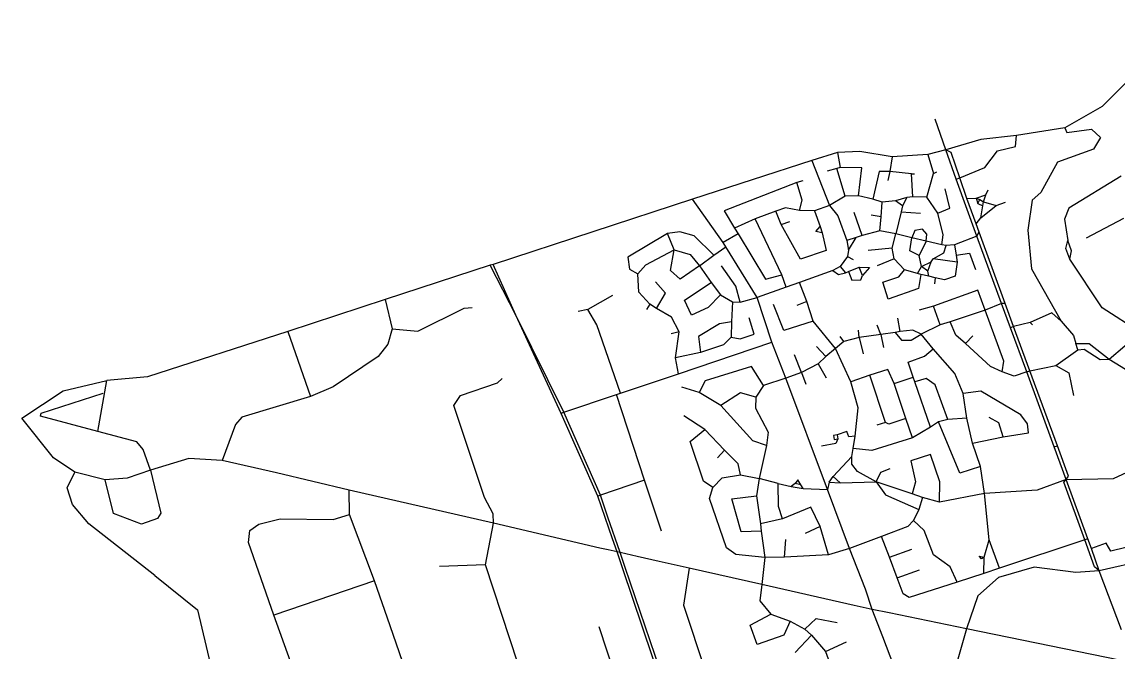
# Model space of a CAD drawing. Header units: metres. Extents: x 609554 to 651406, y 4826501 to 4857446.
# Drawn here: x 609554 to 614249, y 4843987 to 4846686 of the extents above; entities that cross this region are included whole.
import ezdxf

# ---------------------------------------------------------------- set-up
doc = ezdxf.new("R2010")
doc.units = ezdxf.units.M

msp = doc.modelspace()

# ---------------------------------------------------------------- linework, layer by layer
at = {"layer": 'ROADS'}
for points in [[(614710.2, 4846686.4), (614497, 4846610.9), (614419.3, 4846563.4), (614180.1, 4846324.3), (614020.8, 4846233.4)], [(613510.7, 4846138.6), (613465.8, 4846269.2)], [(614020.8, 4846233.4), (613813.1, 4846199.7)], [(614020.8, 4846233.4), (614028.7, 4846212.9), (614135.4, 4846227.4), (614173.7, 4846191.6), (614142.6, 4846141.6), (613989.3, 4846085.9), (613918.1, 4845955.4), (613880.8, 4845923), (613861.5, 4845795.2), (613877.3, 4845628.5), (614004.2, 4845404.1)], [(613813.1, 4846199.7), (613660.4, 4846183.3), (613510.7, 4846138.6)], [(613570.4, 4846018), (613678.2, 4846063.6), (613732.6, 4846134.5), (613808.8, 4846152.5), (613813.1, 4846199.7)], [(613047.2, 4846126.7), (612937.7, 4846093.5)], [(613280.9, 4846108.9), (613143.2, 4846130.9), (613047.2, 4846126.7)], [(613047.2, 4846126.7), (613058.6, 4846063.3)], [(613280.9, 4846108.9), (613271, 4846046)], [(613434.1, 4846117.9), (613280.9, 4846108.9)], [(613510.7, 4846138.6), (613434.1, 4846117.9)], [(613434.1, 4846117.9), (613457.5, 4846036.7)], [(613555.7, 4846013.1), (613510.7, 4846138.6)], [(613570.4, 4846018), (613534.2, 4846126.8), (613510.7, 4846138.6)], [(612937.7, 4846093.5), (612426.1, 4845927.8)], [(612937.7, 4846093.5), (613012.8, 4845900.8)], [(613058.6, 4846063.3), (613044.5, 4846058.9)], [(613137.3, 4845941.9), (613151.2, 4846061.7), (613058.6, 4846063.3)], [(613044.5, 4846058.9), (613002.6, 4846047.6)], [(613079.2, 4845940), (613044.5, 4846058.9)], [(613271, 4846046), (613224.8, 4846046), (613198.9, 4845927.9)], [(613271, 4846046), (613263, 4846007.7)], [(613363.9, 4846035.7), (613271, 4846046)], [(613363.9, 4846035.7), (613377.2, 4846035.2)], [(613369.3, 4845937.4), (613363.9, 4846035.7)], [(613428.9, 4845935.8), (613457.5, 4846036.7)], [(613457.5, 4846036.7), (613472.4, 4846044.7)], [(613555.7, 4846013.1), (613570.4, 4846018)], [(613601, 4845929.5), (613570.4, 4846018)], [(614261.6, 4846025.1), (614037.4, 4845888.3), (614019.1, 4845841.6), (614033.9, 4845750.8)], [(612873.1, 4845998.2), (612561.2, 4845877.8), (612606.3, 4845803.3)], [(612898.9, 4846006.2), (612873.1, 4845998.2)], [(612884.5, 4845878.3), (612895.9, 4845922.6), (612873.1, 4845998.2)], [(613476.9, 4845867.6), (613528.6, 4845888.2), (613508.3, 4845972.1)], [(613643.8, 4845768.3), (613555.7, 4846013.1)], [(613682.2, 4845945.2), (613692.4, 4845967.6)], [(612426.1, 4845927.8), (611572, 4845648.1)], [(612556.6, 4845741.3), (612426.1, 4845927.8)], [(613079.2, 4845940), (613012.8, 4845900.8)], [(613137.3, 4845941.9), (613079.2, 4845940)], [(613198.9, 4845927.9), (613137.3, 4845941.9)], [(613238, 4845914.3), (613198.9, 4845927.9)], [(613344, 4845934.1), (613296, 4845919.7)], [(613344, 4845934.1), (613325, 4845898.7)], [(613369.3, 4845937.4), (613344, 4845934.1)], [(613428.9, 4845935.8), (613369.3, 4845937.4)], [(613476.9, 4845867.6), (613428.9, 4845935.8)], [(613601, 4845929.5), (613640.8, 4845931.2)], [(613640.2, 4845821.7), (613601, 4845929.5)], [(613640.8, 4845931.2), (613682.2, 4845945.2)], [(613640.8, 4845931.2), (613648, 4845908.3)], [(613640.8, 4845931.2), (613657.1, 4845925.4)], [(613648, 4845908.3), (613657.1, 4845925.4)], [(613657.1, 4845925.4), (613671.8, 4845916.5)], [(613671.8, 4845916.5), (613682.2, 4845945.2)], [(612783, 4845875.5), (612693.9, 4845843.1)], [(612884.5, 4845878.3), (612823.6, 4845889.7), (612783, 4845875.5)], [(612805.1, 4845818.9), (612783, 4845875.5)], [(612948, 4845877.5), (612884.5, 4845878.3)], [(613012.8, 4845900.8), (612948, 4845877.5)], [(612948, 4845877.5), (612972.1, 4845810.1)], [(613012.8, 4845900.8), (613048.1, 4845855.5), (613086.2, 4845749.7)], [(613233.9, 4845851.2), (613238, 4845914.3)], [(613296, 4845919.7), (613238, 4845914.3)], [(613325, 4845898.7), (613296, 4845919.7)], [(613325, 4845898.7), (613319.3, 4845873.2)], [(613648, 4845908.3), (613669.3, 4845899.1)], [(613660.3, 4845847.2), (613725.9, 4845900)], [(613660.3, 4845847.2), (613669.3, 4845899.1)], [(613669.3, 4845899.1), (613671.8, 4845916.5)], [(613671.8, 4845916.5), (613725.9, 4845900)], [(613725.9, 4845900), (613766.5, 4845915.1)], [(612693.9, 4845843.1), (612606.3, 4845803.3)], [(612808.4, 4845602.7), (612693.9, 4845843.1)], [(612805.1, 4845818.9), (612843.2, 4845831)], [(613152, 4845771.5), (613118.9, 4845870.3)], [(613233.9, 4845851.2), (613191, 4845858.9)], [(613227.5, 4845791.9), (613233.9, 4845851.2)], [(613319.3, 4845873.2), (613296.3, 4845778.5)], [(613319.3, 4845873.2), (613402.3, 4845867.7)], [(613493.9, 4845732), (613498.8, 4845774.2), (613476.9, 4845867.6)], [(613640.2, 4845821.7), (613660.3, 4845847.2)], [(614271.7, 4845845.1), (614112.4, 4845759.6)], [(612318.3, 4845780), (612148.8, 4845679.5), (612156.3, 4845628.1), (612192.1, 4845607.1)], [(612518, 4845687.4), (612433.4, 4845770.8), (612371.8, 4845787.7), (612318.3, 4845780)], [(612348, 4845710.3), (612318.3, 4845780)], [(612606.3, 4845803.3), (612621.3, 4845779)], [(612980.7, 4845783.4), (612998.8, 4845707.1), (612888.3, 4845670.1), (612805.1, 4845818.9)], [(612980.7, 4845783.4), (612954.1, 4845789.5), (612972.1, 4845810.1)], [(612972.1, 4845810.1), (612980.7, 4845783.4)], [(613227.5, 4845791.9), (613152, 4845771.5)], [(613296.3, 4845778.5), (613227.5, 4845791.9)], [(613426.6, 4845746.8), (613429.7, 4845778), (613410.8, 4845798.5), (613378, 4845792.4), (613364.6, 4845762.1)], [(613653.4, 4845785.4), (613640.2, 4845821.7)], [(613643.8, 4845768.3), (613653.4, 4845785.4)], [(613764.8, 4845480.1), (613653.4, 4845785.4)], [(612621.3, 4845779), (612556.6, 4845741.3)], [(612569.4, 4845722.8), (612556.6, 4845741.3)], [(612621.3, 4845779), (612738.6, 4845584.5), (612808.4, 4845602.7)], [(613126.4, 4845763), (613086.2, 4845749.7)], [(613086.2, 4845749.7), (613093.6, 4845709.5)], [(613093.6, 4845709.5), (613126.4, 4845763)], [(613152, 4845771.5), (613126.4, 4845763)], [(613281.2, 4845717.1), (613296.3, 4845778.5)], [(613364.6, 4845762.1), (613296.3, 4845778.5)], [(613396.1, 4845686.6), (613356.9, 4845705.6), (613364.6, 4845762.1)], [(613426.6, 4845746.8), (613364.6, 4845762.1)], [(613426.6, 4845746.8), (613396.1, 4845686.6)], [(613493.9, 4845732), (613426.6, 4845746.8)], [(613643.8, 4845768.3), (613547.8, 4845731.3)], [(613749.3, 4845480), (613643.8, 4845768.3)], [(614041.4, 4845669.6), (614024.9, 4845716.5), (614033.9, 4845750.8)], [(614041.4, 4845669.6), (614048.8, 4845706.3), (614033.9, 4845750.8)], [(612192.1, 4845607.1), (612226.1, 4845645.4), (612348, 4845710.3)], [(612456.1, 4845641.4), (612372.8, 4845585), (612331.5, 4845621.4), (612348, 4845710.3)], [(612348, 4845710.3), (612415.7, 4845690.4), (612456.1, 4845641.4)], [(612456.1, 4845641.4), (612518, 4845687.4)], [(612518, 4845687.4), (612569.4, 4845722.8)], [(612702.7, 4845506.1), (612569.4, 4845722.8)], [(613093.6, 4845709.5), (613089.1, 4845682.3)], [(613281.2, 4845717.1), (613178.2, 4845706.9)], [(613289.6, 4845671.2), (613281.2, 4845717.1)], [(613406.7, 4845638.4), (613396.1, 4845686.6)], [(613456.4, 4845672), (613503, 4845697.9), (613512.5, 4845728.2)], [(613512.5, 4845728.2), (613493.9, 4845732)], [(613547.8, 4845731.3), (613512.5, 4845728.2)], [(613547.8, 4845731.3), (613554.5, 4845687.5)], [(613554.5, 4845687.5), (613612.9, 4845696.2), (613638.1, 4845625.6)], [(613554.5, 4845687.5), (613559.2, 4845657.9)], [(611559.8, 4845643.9), (611109.2, 4845497.2)], [(611572, 4845648.1), (611559.8, 4845643.9)], [(611668.9, 4845430), (611559.8, 4845643.9)], [(611668.9, 4845430), (611572, 4845648.1)], [(612456.1, 4845641.4), (612505.7, 4845570.6)], [(612629.6, 4845486.4), (612612, 4845555.3), (612550.2, 4845641.9)], [(613089.1, 4845682.3), (613058.8, 4845638.2)], [(613089.1, 4845682.3), (613113.9, 4845669.2)], [(613289.6, 4845671.2), (613216.5, 4845641.4)], [(613333.6, 4845624.4), (613289.6, 4845671.2)], [(613406.7, 4845638.4), (613448, 4845658.9)], [(613433.9, 4845619.6), (613448, 4845658.9)], [(613448, 4845658.9), (613456.4, 4845672)], [(613559.2, 4845657.9), (613456.4, 4845672)], [(613559.2, 4845657.9), (613550.5, 4845597.3), (613505, 4845582.2), (613465, 4845590.2)], [(614344.7, 4845356.4), (614180.2, 4845461.8), (614041.4, 4845669.6)], [(612242.8, 4845476.9), (612195.5, 4845529.3), (612192.1, 4845607.1)], [(612826.5, 4845549.7), (612808.4, 4845602.7)], [(613026.6, 4845621.3), (612884.6, 4845570.6)], [(613058.8, 4845638.2), (613026.6, 4845621.3)], [(613026.6, 4845621.3), (613050.6, 4845605.2), (613080.5, 4845612)], [(613058.8, 4845638.2), (613080.5, 4845612)], [(613080.5, 4845612), (613094.5, 4845617.7)], [(613094.5, 4845617.7), (613139.7, 4845635.6)], [(613094.5, 4845617.7), (613107.7, 4845579.7), (613147.5, 4845581.1), (613154, 4845600.7)], [(613154, 4845600.7), (613139.7, 4845635.6)], [(613139.7, 4845635.6), (613183.5, 4845633.9), (613154, 4845600.7)], [(613403.1, 4845605.1), (613393.2, 4845544.6), (613263.7, 4845498.8), (613240.9, 4845572.3), (613309.8, 4845594.5), (613333.6, 4845624.4)], [(613389.1, 4845609), (613333.6, 4845624.4)], [(613389.1, 4845609), (613406.7, 4845638.4)], [(613403.1, 4845605.1), (613389.1, 4845609)], [(613437.5, 4845596.8), (613403.1, 4845605.1)], [(613433.9, 4845619.6), (613406.7, 4845638.4)], [(613437.5, 4845596.8), (613433.9, 4845619.6)], [(613465, 4845590.2), (613437.5, 4845596.8)], [(612272.1, 4845459.5), (612310.6, 4845525.1), (612268, 4845573.3)], [(612546.4, 4845517.3), (612492.5, 4845463.2), (612422.2, 4845430.4), (612391.2, 4845494.2), (612505.7, 4845570.6)], [(612505.7, 4845570.6), (612546.4, 4845517.3)], [(612826.5, 4845549.7), (612702.7, 4845506.1)], [(612884.6, 4845570.6), (612826.5, 4845549.7)], [(612915.1, 4845488.9), (612884.6, 4845570.6)], [(613465, 4845590.2), (613462.3, 4845565)], [(612082.7, 4845514.2), (611977.3, 4845455.4)], [(612546.4, 4845517.3), (612597.3, 4845486.9)], [(612629.6, 4845486.4), (612702.7, 4845506.1)], [(612766.3, 4845315.3), (612702.7, 4845506.1)], [(613678.9, 4845451.3), (613648.1, 4845537.9), (613457.9, 4845468.9)], [(611109.2, 4845497.2), (610693.3, 4845361)], [(611109.2, 4845497.2), (611139.3, 4845371.6)], [(611139.3, 4845371.6), (611249.1, 4845361.8), (611448.1, 4845461), (611481.9, 4845463.3)], [(611977.3, 4845455.4), (611936.5, 4845446.5)], [(612117.1, 4845096.9), (612016.3, 4845388.7), (611977.3, 4845455.4)], [(612242.8, 4845476.9), (612229.1, 4845454.8)], [(612272.1, 4845459.5), (612242.8, 4845476.9)], [(612368.5, 4845359.4), (612336.7, 4845421.3), (612272.1, 4845459.5)], [(612597.3, 4845486.9), (612593, 4845401.7)], [(612597.3, 4845486.9), (612629.6, 4845486.4)], [(612943.4, 4845404.4), (612817.6, 4845364.4), (612772.6, 4845475.5)], [(612915.1, 4845488.9), (612872.1, 4845471.4)], [(612943.4, 4845404.4), (612915.1, 4845488.9)], [(613457.9, 4845468.9), (613396.1, 4845451.3)], [(613486.6, 4845389.1), (613457.9, 4845468.9)], [(613678.9, 4845451.3), (613529.6, 4845401.9)], [(613749.3, 4845480), (613678.9, 4845451.3)], [(613752.2, 4845187.5), (613759.6, 4845233.9), (613678.9, 4845451.3)], [(613764.8, 4845480.1), (613749.3, 4845480)], [(613787.5, 4845376.9), (613749.3, 4845480)], [(613801.1, 4845381.7), (613764.8, 4845480.1)], [(611862.9, 4845009.4), (611668.9, 4845430)], [(611874.7, 4845014.4), (611668.9, 4845430)], [(612591.1, 4845335.9), (612630, 4845329.2), (612689.8, 4845348.6), (612668.9, 4845418.5)], [(613038.5, 4845288.2), (612943.4, 4845404.4)], [(613315.1, 4845359.9), (613305, 4845418)], [(614004.2, 4845404.1), (613965.2, 4845440.3), (613872.2, 4845398.5)], [(614004.2, 4845404.1), (614057.5, 4845343.4), (614067.7, 4845309)], [(610693.3, 4845361), (610091.6, 4845166), (609918, 4845150.4)], [(610693.3, 4845361), (610790.7, 4845082.7)], [(611139.3, 4845371.6), (611121.4, 4845305.9), (611079.9, 4845253.7), (610887.4, 4845123), (610790.7, 4845082.7)], [(612368.5, 4845359.4), (612335, 4845350.4)], [(612353, 4845247.2), (612368.5, 4845359.4)], [(612593, 4845401.7), (612542, 4845393.7), (612451.4, 4845339.3), (612460.3, 4845271)], [(612593, 4845401.7), (612591.1, 4845335.9)], [(613139.7, 4845334.8), (613136.7, 4845365.5)], [(613232.7, 4845347.6), (613216.4, 4845387.8)], [(613315.1, 4845359.9), (613294.5, 4845356.8)], [(613405.9, 4845348.9), (613370.2, 4845365.6), (613315.1, 4845359.9)], [(613486.6, 4845389.1), (613405.9, 4845348.9)], [(613529.6, 4845401.9), (613486.6, 4845389.1)], [(613595.2, 4845309.4), (613553, 4845345.5), (613529.6, 4845401.9)], [(613801.1, 4845381.7), (613787.5, 4845376.9)], [(613857.2, 4845187.7), (613787.5, 4845376.9)], [(613872.2, 4845398.5), (613801.1, 4845381.7)], [(613870.6, 4845191.4), (613801.1, 4845381.7)], [(613882.2, 4845388.6), (613872.2, 4845398.5)], [(612366.6, 4845179.2), (612766.3, 4845315.3)], [(612591.1, 4845335.9), (612559.3, 4845303.7), (612460.3, 4845271)], [(612825.7, 4845160.9), (612766.3, 4845315.3)], [(613073.6, 4845318), (613038.5, 4845288.2)], [(613073.6, 4845318), (613058.5, 4845338.4)], [(613139.7, 4845334.8), (613073.6, 4845318)], [(613232.7, 4845347.6), (613139.7, 4845334.8)], [(613139.7, 4845334.8), (613156.2, 4845264.5)], [(613294.5, 4845356.8), (613232.7, 4845347.6)], [(613232.7, 4845347.6), (613243.5, 4845292.6)], [(613294.5, 4845356.8), (613320.4, 4845324), (613362, 4845323.8), (613405.9, 4845348.9)], [(613457.2, 4845286.8), (613405.9, 4845348.9)], [(613595.2, 4845309.4), (613625.8, 4845342.1)], [(614210.2, 4845242.4), (614344.7, 4845356.4)], [(612460.3, 4845271), (612353, 4845247.2)], [(612996.4, 4845253.8), (612957.1, 4845295.9)], [(613038.5, 4845288.2), (612996.4, 4845253.8)], [(613103.4, 4845145.4), (613038.5, 4845288.2)], [(613371.3, 4845164.4), (613349.7, 4845229.6), (613420.2, 4845254.9), (613457.2, 4845286.8)], [(613585.1, 4845095), (613549.3, 4845181.3), (613457.2, 4845286.8)], [(613752.2, 4845187.5), (613701.8, 4845210.8), (613595.2, 4845309.4)], [(613982.1, 4845214.6), (614075.8, 4845282.1)], [(614075.8, 4845282.1), (614067.7, 4845309)], [(614067.7, 4845309), (614124.3, 4845308.6), (614210.2, 4845242.4)], [(614075.8, 4845282.1), (614102.9, 4845285.4), (614171.6, 4845240.6), (614210.2, 4845242.4)], [(612366.6, 4845179.2), (612353, 4845247.2)], [(612892.1, 4845185.4), (612863, 4845260.3)], [(612963.6, 4845222.2), (612892.1, 4845185.4)], [(612996.4, 4845253.8), (612963.6, 4845222.2)], [(612963.6, 4845222.2), (612998, 4845162.6)], [(614210.2, 4845242.4), (614401.9, 4845125.2), (614448.9, 4845081.3), (614526.9, 4845093.4)], [(612117.1, 4845096.9), (612366.6, 4845179.2)], [(612730.2, 4845129.9), (612679.1, 4845211.3), (612480.1, 4845149.4), (612455.2, 4845099.7)], [(612892.1, 4845185.4), (612825.7, 4845160.9)], [(612892.1, 4845185.4), (612910.6, 4845134.5)], [(613185.9, 4845173.2), (613103.4, 4845145.4)], [(613290.1, 4845137.3), (613262.4, 4845198.3), (613185.9, 4845173.2)], [(613252.7, 4844971.4), (613185.9, 4845173.2)], [(613857.2, 4845187.7), (613802.9, 4845169.1), (613752.2, 4845187.5)], [(613857.2, 4845187.7), (613870.6, 4845191.4)], [(613975.3, 4844866.5), (613857.2, 4845187.7)], [(613870.6, 4845191.4), (613982.1, 4845214.6)], [(613988.6, 4844871.1), (613870.6, 4845191.4)], [(613982.1, 4845214.6), (614037.7, 4845182.9), (614057.7, 4845086.1)], [(609781.4, 4844758.6), (609689.4, 4844819.7), (609554.2, 4844989.1), (609730.5, 4845105.7), (609918, 4845150.4)], [(609878.8, 4844932.5), (609918, 4845150.4)], [(611573.2, 4844539.1), (611571.8, 4844579.9), (611535.7, 4844649.4), (611403.3, 4845043.8), (611431.7, 4845085.7), (611590.8, 4845140.5), (611610.5, 4845159.5)], [(612730.2, 4845129.9), (612697.5, 4845079.1)], [(612825.7, 4845160.9), (612730.2, 4845129.9)], [(613003.4, 4844683.6), (612825.7, 4845160.9)], [(613121.9, 4844911.9), (613136, 4845033.5), (613103.4, 4845145.4)], [(613290.1, 4845137.3), (613371.3, 4845164.4)], [(613340.1, 4844987.4), (613290.1, 4845137.3)], [(613377.7, 4845145.3), (613371.3, 4845164.4)], [(613518.8, 4844983.8), (613465, 4845132.2), (613426.8, 4845159.7), (613377.7, 4845145.3)], [(613445.1, 4844951.2), (613377.7, 4845145.3)], [(609878.8, 4844932.5), (609634, 4844997.5), (609637.1, 4845010.1), (609901.5, 4845096.5)], [(610790.7, 4845082.7), (610495.6, 4844993), (610469, 4844962.7), (610411.3, 4844808.7)], [(611874.7, 4845014.4), (612100.2, 4845091)], [(612100.2, 4845091), (612117.1, 4845096.9)], [(612220.6, 4844724.1), (612100.2, 4845091)], [(612455.2, 4845099.7), (612380, 4845121.7)], [(612547.1, 4845043.1), (612455.2, 4845099.7)], [(612697.5, 4845079.1), (612631.7, 4845097.7), (612547.1, 4845043.1)], [(612697.5, 4845079.1), (612696.1, 4845031.6), (612750.7, 4844929.7), (612743.5, 4844872.7)], [(613756, 4844908.7), (613865.5, 4844926.3), (613860.5, 4844964.8), (613831.5, 4845003.1), (613661, 4845105.5), (613585.1, 4845095)], [(613601.3, 4844989.7), (613585.1, 4845095)], [(612743.5, 4844872.7), (612684.9, 4844892.9), (612547.1, 4845043.1)], [(611874.7, 4845014.4), (611862.9, 4845009.4)], [(612020, 4844654.8), (611862.9, 4845009.4)], [(612032.1, 4844659.3), (611874.7, 4845014.4)], [(612479.2, 4844940.7), (612388.7, 4844998.9)], [(613340.1, 4844987.4), (613267.1, 4844963.7), (613252.7, 4844971.4)], [(613367.9, 4844905.4), (613340.1, 4844987.4)], [(613518.8, 4844983.8), (613479.8, 4844973)], [(613601.3, 4844989.7), (613518.8, 4844983.8)], [(613624.4, 4844882.8), (613601.3, 4844989.7)], [(613756, 4844908.7), (613738.2, 4844969.3), (613696.7, 4844992.3)], [(612513, 4844692.5), (612473.2, 4844718.8), (612416.6, 4844888.9), (612479.2, 4844940.7)], [(612563.4, 4844851.8), (612479.2, 4844940.7)], [(613252.7, 4844971.4), (613215.6, 4844958.8)], [(613445.1, 4844951.2), (613367.9, 4844905.4)], [(613479.8, 4844973), (613445.1, 4844951.2)], [(613659.6, 4844782.7), (613570.4, 4844753.7), (613479.8, 4844973)], [(610105.2, 4844766.4), (610074.1, 4844854.7), (610045.8, 4844888.5), (609878.8, 4844932.5)], [(613048.6, 4844900.6), (613039.1, 4844880.3), (612978.6, 4844868.9)], [(613045.6, 4844917.7), (613029.1, 4844914.4), (613032.1, 4844897.4), (613048.6, 4844900.6)], [(613121.9, 4844911.9), (613095.1, 4844909.3), (613087, 4844931.5), (613045.6, 4844917.7)], [(613045.6, 4844917.7), (613048.6, 4844900.6)], [(613113.9, 4844858.8), (613121.9, 4844911.9)], [(613367.9, 4844905.4), (613193.4, 4844850.6), (613113.9, 4844858.8)], [(613624.4, 4844882.8), (613756, 4844908.7)], [(612563.4, 4844851.8), (612533.5, 4844819)], [(612631.8, 4844747.2), (612621.8, 4844793.3), (612563.4, 4844851.8)], [(612743.5, 4844872.7), (612711.8, 4844730.5)], [(613108.1, 4844825), (613113.9, 4844858.8)], [(613659.6, 4844782.7), (613624.4, 4844882.8)], [(613975.3, 4844866.5), (613988.6, 4844871.1)], [(614026.5, 4844727.3), (613975.3, 4844866.5)], [(614026.5, 4844727.3), (614035.9, 4844740.5), (613988.6, 4844871.1)], [(610411.3, 4844808.7), (610268.8, 4844816.3), (610105.2, 4844766.4)], [(610644.7, 4844754.6), (610411.3, 4844808.7)], [(613029, 4844739), (613108.1, 4844825)], [(613212.2, 4844716.1), (613132.4, 4844760.2), (613108.8, 4844792.9), (613108.1, 4844825)], [(613483.9, 4844629.9), (613485.1, 4844716.7), (613445.1, 4844833), (613361.4, 4844806.1), (613381.6, 4844716.9), (613366.5, 4844665.9)], [(610123.1, 4844315.3), (609840.4, 4844537.3), (609771, 4844619.2), (609748.2, 4844691.3), (609781.4, 4844758.6)], [(609911, 4844725), (609781.4, 4844758.6)], [(610105.2, 4844766.4), (610149.1, 4844582.5), (610134.2, 4844560.3), (610065.7, 4844535.3), (609947, 4844581), (609911, 4844725)], [(610105.2, 4844766.4), (610005.3, 4844732.4), (609911, 4844725)], [(610955.3, 4844680.8), (610644.7, 4844754.6)], [(612513, 4844692.5), (612552.8, 4844733.6), (612631.8, 4844747.2)], [(612631.8, 4844747.2), (612711.8, 4844730.5)], [(613212.2, 4844716.1), (613232.7, 4844758.6), (613272.5, 4844774.3)], [(613676.5, 4844666.5), (613659.6, 4844782.7)], [(614026.5, 4844727.3), (614228.2, 4844731), (614346.5, 4844785.1)], [(612220.6, 4844724.1), (612032.1, 4844659.3)], [(612292.7, 4844505.3), (612220.6, 4844724.1)], [(612711.8, 4844730.5), (612700.3, 4844656)], [(612792.4, 4844708.9), (612711.8, 4844730.5)], [(612792.4, 4844708.9), (612849, 4844696.6)], [(612810.9, 4844558.4), (612794.3, 4844611.5), (612792.4, 4844708.9)], [(612865.6, 4844708.9), (612849, 4844696.6)], [(612889.5, 4844703.9), (612876.5, 4844724.9), (612865.6, 4844708.9)], [(612889.5, 4844703.9), (612865.6, 4844708.9)], [(612899.4, 4844688.6), (612889.5, 4844703.9)], [(613011.1, 4844714.7), (613003.4, 4844683.6)], [(613011.1, 4844714.7), (613029, 4844739)], [(613011.1, 4844714.7), (613058.3, 4844712.1)], [(613058.3, 4844712.1), (613029, 4844739)], [(613058.3, 4844712.1), (613212.2, 4844716.1)], [(613366.5, 4844665.9), (613212.2, 4844716.1)], [(613212.2, 4844716.1), (613251.8, 4844661.6), (613394.8, 4844598.1)], [(614026.5, 4844727.3), (613902.7, 4844681.6), (613676.5, 4844666.5)], [(614105.8, 4844467.8), (614016.2, 4844715.1), (614026.5, 4844727.3)], [(614119.3, 4844472.3), (614026.5, 4844727.3)], [(611573.2, 4844539.1), (610955.3, 4844680.8)], [(610956.8, 4844576.9), (610955.3, 4844680.8)], [(612032.1, 4844659.3), (612020, 4844654.8)], [(612083.6, 4844472.9), (612020, 4844654.8)], [(612063.9, 4844565.1), (612032.1, 4844659.3)], [(612735.7, 4844392.5), (612612.1, 4844404.7), (612571.7, 4844433.6), (612499.3, 4844645.3), (612513, 4844692.5)], [(612720.6, 4844505.9), (612634.2, 4844502.5), (612595, 4844644.1), (612700.3, 4844656)], [(612700.3, 4844656), (612716.8, 4844536.5)], [(612849, 4844696.6), (612899.4, 4844688.6)], [(612899.4, 4844688.6), (613003.4, 4844683.6)], [(613098.2, 4844430.6), (613003.4, 4844683.6)], [(613410.4, 4844649.9), (613366.5, 4844665.9)], [(613676.5, 4844666.5), (613483.9, 4844629.9)], [(613697.1, 4844468.6), (613676.5, 4844666.5)], [(615252.6, 4844682.3), (614369.1, 4844380.6), (614167.2, 4844335.2)], [(612972.1, 4844525.1), (612933.2, 4844608.2), (612810.9, 4844558.4)], [(613410.4, 4844649.9), (613394.8, 4844598.1)], [(613483.9, 4844629.9), (613410.4, 4844649.9)], [(610632.7, 4844146.2), (610524.4, 4844456.3), (610530.2, 4844508.5), (610569.2, 4844535.7), (610660.1, 4844557.6), (610887.1, 4844555.8), (610956.8, 4844576.9)], [(611064.5, 4844293.3), (610956.8, 4844576.9)], [(612116.7, 4844413.4), (612063.9, 4844565.1)], [(613394.8, 4844598.1), (613371.9, 4844551.1)], [(611539.9, 4844361.2), (611573.2, 4844539.1)], [(612028.4, 4844432.4), (611573.2, 4844539.1)], [(612810.9, 4844558.4), (612716.8, 4844536.5)], [(612716.8, 4844536.5), (612720.6, 4844505.9)], [(612972.1, 4844525.1), (612908.9, 4844496)], [(613008, 4844403.5), (612972.1, 4844525.1)], [(613371.9, 4844551.1), (613348.5, 4844525.4), (613235.8, 4844482.2)], [(613559.7, 4844286.7), (613529, 4844352.3), (613458.3, 4844403.4), (613417.5, 4844507.6), (613371.9, 4844551.1)], [(612103, 4844416.5), (612083.6, 4844472.9)], [(612720.6, 4844505.9), (612735.7, 4844392.5)], [(612820.1, 4844393.8), (612825.5, 4844470.2)], [(613235.8, 4844482.2), (613098.2, 4844430.6)], [(613270.2, 4844394.5), (613235.8, 4844482.2)], [(613674.5, 4844394.6), (613697.1, 4844468.6)], [(613741.2, 4844347), (613697.1, 4844468.6)], [(614105.8, 4844467.8), (613741.2, 4844347)], [(614119.3, 4844472.3), (614105.8, 4844467.8)], [(614167.2, 4844335.2), (614146.9, 4844352.2), (614105.8, 4844467.8)], [(614135.1, 4844431.7), (614119.3, 4844472.3)], [(612064.3, 4844424.7), (612028.4, 4844432.4)], [(612103, 4844416.5), (612064.3, 4844424.7)], [(613098.2, 4844430.6), (613008, 4844403.5)], [(613166.2, 4844256.9), (613098.2, 4844430.6)], [(613270.2, 4844394.5), (613365.6, 4844428.4)], [(614355.7, 4844416.9), (614340.5, 4844449.3), (614217, 4844419.6), (614196.8, 4844453.6), (614135.1, 4844431.7)], [(614167.2, 4844335.2), (614135.1, 4844431.7)], [(612127.9, 4844344.6), (612103, 4844416.5)], [(612116.7, 4844413.4), (612103, 4844416.5)], [(612137.9, 4844349.4), (612116.7, 4844413.4)], [(612189.4, 4844396.6), (612116.7, 4844413.4)], [(612283.2, 4844375.5), (612189.4, 4844396.6)], [(612411.2, 4844347.2), (612283.2, 4844375.5)], [(612735.7, 4844392.5), (612723.3, 4844276.9)], [(612820.1, 4844393.8), (612735.7, 4844392.5)], [(613008, 4844403.5), (612820.1, 4844393.8)], [(613303.1, 4844305.4), (613270.2, 4844394.5)], [(613674.5, 4844394.6), (613664, 4844386.2), (613654, 4844398.6), (613674.5, 4844394.6)], [(613674, 4844324.6), (613674.5, 4844394.6)], [(611539.9, 4844361.2), (611342.1, 4844353.5)], [(611872.1, 4843694.5), (611795.9, 4843685.2), (611747.4, 4843727.1), (611539.9, 4844361.2)], [(612296.2, 4843843.8), (612127.9, 4844344.6)], [(612308.7, 4843847.8), (612137.9, 4844349.4)], [(612411.2, 4844347.2), (612387.1, 4844189), (612481.3, 4843904.9)], [(612723.3, 4844276.9), (612411.2, 4844347.2)], [(613303.1, 4844305.4), (613398.4, 4844339.7)], [(613674, 4844324.6), (613559.7, 4844286.7)], [(614167.2, 4844335.2), (614067.3, 4844327.7), (613889.6, 4844351.3), (613736.4, 4844306.7), (613648, 4844228.5), (613599.8, 4844087.7)], [(613741.2, 4844347), (613674, 4844324.6)], [(614263.6, 4844082.3), (614167.2, 4844335.2)], [(610123.1, 4844315.3), (610306, 4844169.1), (610385.6, 4843830.4), (610283.8, 4843491.6), (610294.4, 4843431.1)], [(611064.5, 4844293.3), (610632.7, 4844146.2)], [(611130.8, 4844099.6), (611064.5, 4844293.3)], [(613559.7, 4844286.7), (613354.1, 4844221.2), (613328.1, 4844237.5), (613303.1, 4844305.4)], [(612723.3, 4844276.9), (612714.2, 4844206.3), (612760.8, 4844150.3)], [(613119, 4844187.6), (612723.3, 4844276.9)], [(613195.8, 4844169.9), (613166.2, 4844256.9)], [(613195.8, 4844169.9), (613119, 4844187.6)], [(610704.3, 4843947.6), (610632.7, 4844146.2)], [(612844.5, 4844119.4), (612816.5, 4844059.9), (612703.1, 4844020.4), (612673.3, 4844103), (612760.8, 4844150.3)], [(612760.8, 4844150.3), (612844.5, 4844119.4)], [(613240.8, 4844053.1), (613195.8, 4844169.9)], [(613268, 4844155.6), (613195.8, 4844169.9)], [(613599.8, 4844087.7), (613268, 4844155.6)], [(611263.3, 4843715.6), (611130.8, 4844099.6)], [(612129.2, 4843783.4), (612026.7, 4844095.6)], [(612844.5, 4844119.4), (612907.2, 4844085.6)], [(612907.2, 4844085.6), (612955.2, 4844131.1), (613045.6, 4844113.9)], [(612935.3, 4844059.4), (612866.3, 4843985)], [(612907.2, 4844085.6), (612935.3, 4844059.4)], [(612935.3, 4844059.4), (612995.8, 4843989.9)], [(613315.4, 4843856.5), (613240.8, 4844053.1)], [(613599.8, 4844087.7), (613559.9, 4843947), (613551.1, 4843830.8)], [(614318, 4843940.4), (613599.8, 4844087.7)], [(612995.8, 4843989.9), (613086.1, 4844032)], [(612995.8, 4843989.9), (613013.3, 4843943.4)]]:
    msp.add_lwpolyline(points, dxfattribs=at)

doc.saveas('drawing.dxf')
